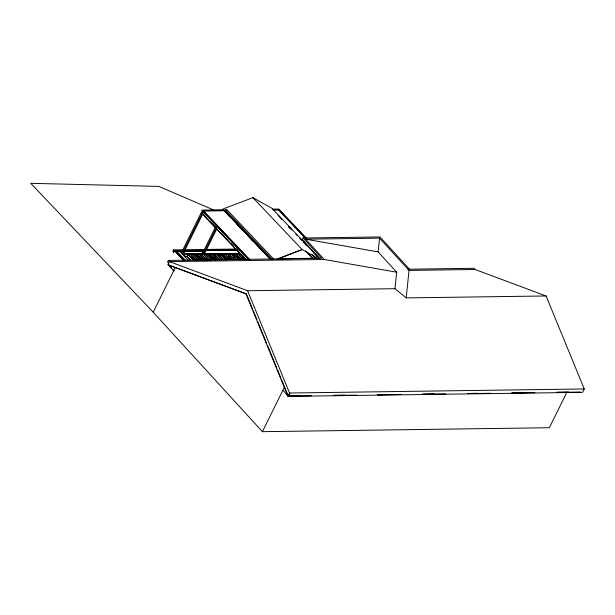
<?xml version="1.0" encoding="UTF-8"?>
<svg xmlns="http://www.w3.org/2000/svg" width="615" height="615" viewBox="0 0 615 615"><rect width="100%" height="100%" fill="white"/><g stroke="black" fill="none" stroke-linecap="round" stroke-linejoin="round"><path stroke-width="0.92" d="M396.698 272.207L378.133 251.896L379.555 238.151L305.67 239.174L324.236 259.476L396.698 272.207L394.984 288.696L406.192 297.898L546.089 295.969L584.25 388.957L582.582 392.324L288.266 396.383L283.177 390.402M406.192 297.898L409.037 270.408L379.555 238.151M173.515 252.296L174.237 250.743L236.929 249.867M245.6 259.499L202.15 213.674L202.981 211.475L203.911 211.214L249.99 259.822M172.723 251.42L173.484 249.898L236.16 249.037M319.592 258.508L302.303 239.604L303.103 237.997L321.66 258.3L168.349 260.414L167.557 262.021L168.648 263.212M173.492 252.258L174.245 250.736L173.484 249.898M252.542 308.991L246.369 293.932L167.857 264.819L169.44 261.613L324.236 259.476M246.369 293.932L168.226 264.819L173.976 270.946L172.823 269.685M181.333 252.88L201.143 212.805L201.905 213.643L182.102 253.718M224.475 210.276L202.496 210.576L201.305 212.99M566.892 392.216L549.341 427.725L262.413 431.676L153.212 312.22L175.329 267.464M202.496 210.576L202.981 211.475L201.743 213.467M183.132 253.703L202.942 213.628M186.96 256.486L188.036 254.303L193.456 260.145M187.168 256.709L188.244 254.525L240.096 253.811M201.32 254.648L207.37 260.729M201.512 254.402L205.556 254.618M202.835 252.588L215.481 227.004M183.593 251.942L185.153 253.641L203.634 253.388L216.242 227.842M204.634 253.411L216.857 228.68M211.007 259.968L205.794 254.349M218.463 254.41L223.745 259.822M222.745 254.356L228.15 259.73M227.227 254.049L232.316 259.707M229.172 254.264L234.53 259.676L229.249 254.264L231.509 253.995M233.462 254.203L238.82 259.615M304.586 241.364L304.002 242.541L306.562 245.347M262.413 431.676L284.53 386.92M281.624 379.839L288.35 396.221L289.565 393.016L247.584 290.726L169.44 261.613L168.349 260.414M288.266 396.383L289.934 393.008M319.223 258.177L271.991 208.331L252.919 197.646L222.961 209.008L270.846 259.545M276.565 259.253L302.111 249.567L317.417 258.139L278.049 258.907L302.111 249.567L252.919 197.646M278.657 209.584L279.371 210.007L273.644 210.084M272.407 209.131L278.795 209.046L306.516 238.328M273.206 209.607L278.941 209.523M202.212 210.638L209.861 210.538M202.935 211.06L225.866 210.737M202.127 213.643L202.719 213.636M202.15 213.674L202.742 213.666L206.033 217.141M303.103 237.997L379.939 236.936L409.429 269.193M303.18 242.618L305.002 242.587M175.144 250.989L182.755 250.882M184.654 250.859L203.665 250.597M205.564 250.566L237.882 250.121M184.531 251.12L202.589 250.866M227.304 250.528L236.806 250.397M184 251.366L201.559 251.12L203.634 253.388M239.927 253.58L183.67 254.387L185.745 256.655L187.637 256.632M188.244 254.472L240.088 253.757M205.694 254.618L207.032 254.602M187.183 256.747L190.635 260.276M407.945 269.209L473.957 268.301L475.049 269.493L546.089 295.969M409.037 270.408L475.049 269.493M247.584 290.726L394.984 288.696M289.565 393.016L584.25 388.957M288.443 395.914L299.959 395.76M333.538 395.291L345.046 395.138M377.664 394.684L389.18 394.53M422.759 394.061L434.275 393.908M467.854 393.446L478.409 393.3M511.988 392.839L523.496 392.678M557.075 392.216L568.591 392.055M311.39 395.76L288.366 396.075L287.213 394.815M333.453 395.453L356.485 395.138M377.587 394.845L401.572 394.515M422.682 394.223L445.706 393.908M467.769 393.608L490.801 393.285M511.903 393L534.927 392.678M556.998 392.378L580.022 392.055M305.67 239.174L378.133 251.896M213.251 209.784L158.87 186.414L30.75 183.324L153.212 312.22M175.275 250.728L184.492 260.306M177.12 253.034L184.354 260.56M174.237 250.743L183.454 260.322M188.351 260.422L179.78 251.443L176.974 251.481L185.546 260.46M306.047 238.397L279.31 210.192L278.718 210.199L305.455 238.405M286.59 217.994L289.196 220.747M293.762 225.567L295.069 226.943M297.675 229.695L300.281 232.447M304.848 237.259L306.155 238.635M277.988 215.342L281.954 219.524M288.558 226.489L291.856 229.979M295.823 234.154L297.145 235.553M299.782 238.336L301.765 240.427M304.41 243.217L307.046 246M313.658 252.973L316.956 256.455M288.412 226.735L289.734 228.134M311.759 254.295L315.864 258.623M311.521 256.486L312.835 257.877M306.216 251.389L312.804 258.331M305.663 250.943L312.904 258.577M274.021 259.407L226.466 209.238L225.198 209.723L272.091 259.192M226.727 212.313L224.813 210.93L228.765 215.096M235.937 222.038L237.913 224.121M245.816 232.447L248.445 235.23M256.347 243.563L258.323 245.646M266.218 253.98L267.533 255.363M230.079 216.488L238.643 225.513M239.958 226.904L248.514 235.929M250.489 238.013L270.239 258.846M225.797 212.567L230.425 217.449M236.983 224.375L241.649 229.295M248.176 236.175L252.78 241.042M259.369 247.983L263.443 252.288M203.319 211.222L249.398 259.83M202.981 211.475L249.06 260.076M210.645 222L216.565 228.25M221.177 233.108L224.467 236.583M225.782 237.967L227.758 240.05M231.048 243.525L233.685 246.3M236.314 249.083L238.951 251.858M241.58 254.633L243.555 256.716M202.051 213.428L246.154 259.953M270.615 259.561L223.499 209.83L201.789 210.13L248.898 259.861M239.988 253.841L245.293 259.492M240.004 253.872L245.17 259.53M242.541 256.939L243.847 258.385M242.425 256.978L243.763 258.354M237.982 253.872L243.148 259.522L237.851 253.872M235.706 253.903L241.003 259.553M235.722 253.934L240.888 259.584M238.259 257.001L239.566 258.446M238.136 257.032L239.473 258.415M233.7 253.934L238.866 259.584M236.721 259.615L231.425 253.964L236.598 259.645M233.323 256.355L234.63 257.8M233.208 256.386L234.546 257.77M227.135 254.018L232.432 259.668M229.041 256.409L230.333 257.823M228.926 256.447L230.256 257.823M225.128 254.049L230.294 259.699M224.99 254.049L230.248 259.73M222.861 254.11L228.027 259.761M224.114 255.763L225.413 257.208M223.991 255.802L225.328 257.178M220.839 254.11L226.005 259.761M220.708 254.11L225.959 259.791M224.475 258.623L225.859 260.06M218.563 254.141L223.868 259.791M220.485 256.563L219.109 255.117L220.355 256.563M216.557 254.164L221.723 259.814L216.426 254.172M220.193 258.677L221.569 260.122M214.281 254.195L219.578 259.845M214.297 254.233L219.463 259.884M214.82 255.179L216.188 256.586M214.773 255.21L216.065 256.624M212.267 254.226L217.433 259.876M212.137 254.226L217.387 259.907M215.258 258.031L217.287 260.183M215.296 259.907L209.992 254.256L215.173 259.937M211.268 255.971L209.892 254.533L211.137 255.978M207.985 254.287L213.151 259.937L207.855 254.287M210.33 257.385L212.352 259.538M205.725 254.349L210.891 259.999M203.696 254.341L209.507 260.699L203.565 254.349M206.04 257.447L208.054 259.561M201.436 254.41L207.247 260.768M199.414 254.402L205.225 260.76M199.283 254.402L205.179 260.791M201.113 256.793L203.135 258.946M203.081 260.791L197.138 254.433L202.32 260.114M195.132 254.464L200.298 260.114L194.993 254.464M196.185 256.147L198.207 258.3M192.856 254.495L198.153 260.145M192.864 254.525L198.03 260.176M190.842 254.518L196.008 260.176M190.712 254.525L195.962 260.207M191.895 256.209L193.91 258.323M188.513 254.495L193.863 260.199M188.528 254.525L193.694 260.176M187.444 256.709L190.027 259.53M186.968 256.54L190.412 260.276M168.871 265.111L171.746 268.263M168.787 265.273L171.67 268.424M253.272 310.76L256.909 319.615M257.631 321.391L266.718 343.524M267.448 345.299L276.535 367.439M277.257 369.208L280.894 378.064M246 293.939L287.974 396.221"/></g></svg>
